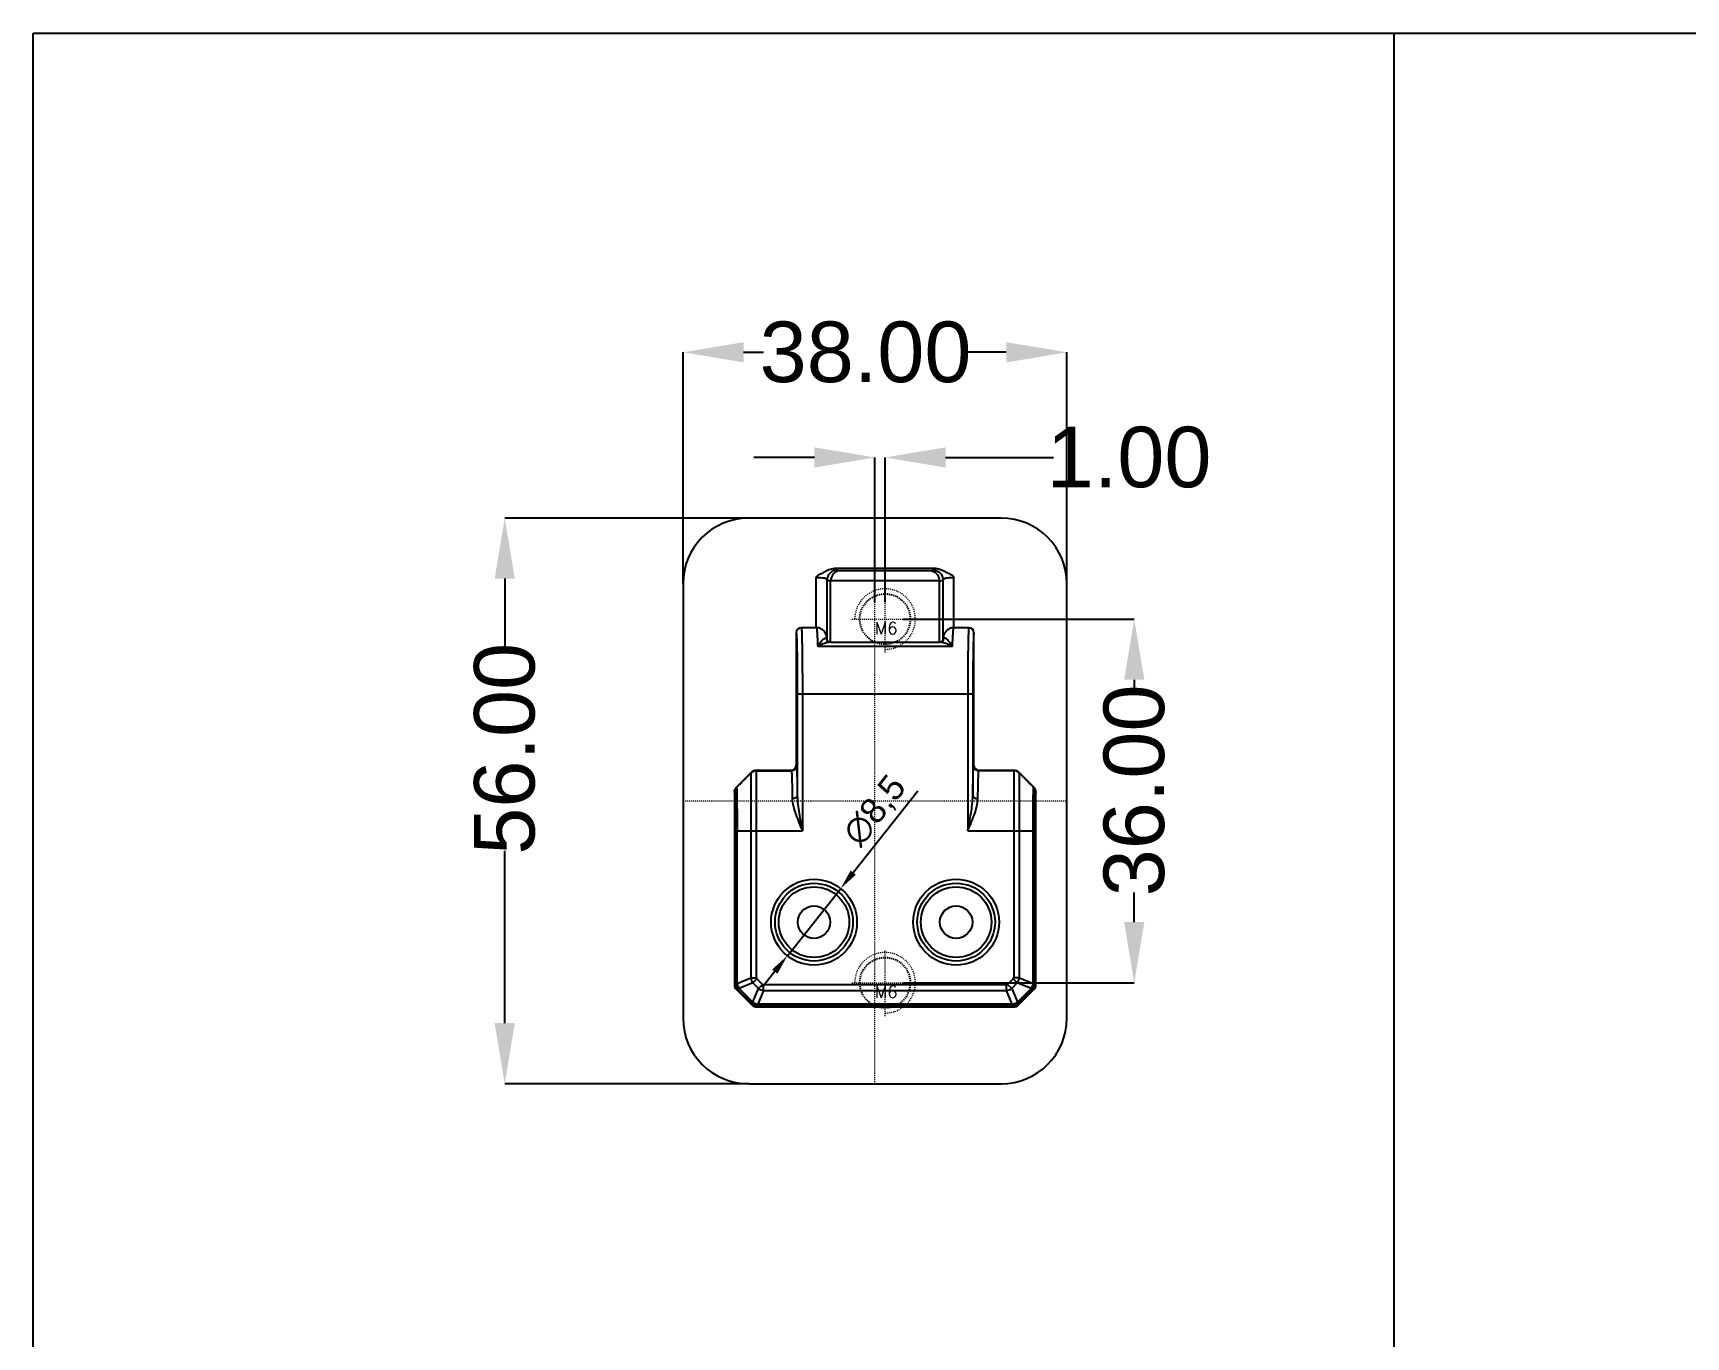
# Model space of a CAD drawing. Header units: millimetres. Extents: x 2490 to 2760, y 1629 to 1887.
# Drawn here: x 2490.3 to 2653.9, y 1757.9 to 1887 of the extents above; entities that cross this region are included whole.
import ezdxf

# ---------------------------------------------------------------- set-up
doc = ezdxf.new("R2010")
doc.units = ezdxf.units.MM
doc.linetypes.add('CENTER', pattern=[0.6, 0.375, -0.075, 0.075, -0.075])
doc.linetypes.add('HIDDEN', pattern=[0.2, 0.1, -0.1])
for name, color, linetype, lineweight in [('center', 1, 'CENTER', 9), ('dim', 82, 'Continuous', 9), ('screw', 33, 'Continuous', 13)]:
    doc.layers.add(name, color=color, linetype=linetype, lineweight=lineweight)
doc.layers.add('DEFAULT_2', color=8, linetype='HIDDEN')
doc.styles.get("Standard").update_dxf_attribs({"font": 'arial.ttf'})
doc.styles.add('TXT', font='txt.shx', dxfattribs={"bigfont": 'gbcbig.shx'})
doc.dimstyles.new('ISO-25', dxfattribs={"dimtxt": 2.5, "dimasz": 2.5, "dimexe": 1.25, "dimexo": 0.625, "dimtad": 1, "dimtxsty": 'Standard', "dimcen": 2.5, "dimadec": 0, "dimazin": 0, "dimtfac": 1, "dimtmove": 0, "dimatfit": 3, "dimfxl": 0, "dimarcsym": 0})
doc.dimstyles.get("Standard").update_dxf_attribs({"dimtxt": 0.18, "dimasz": 0.18, "dimexe": 0.18, "dimexo": 0.0625, "dimgap": 0.09, "dimtad": 0, "dimtih": 1, "dimtoh": 1, "dimzin": 0, "dimdsep": 46, "dimtxsty": 'Standard', "dimcen": 0.09, "dimadec": 0, "dimazin": 0, "dimtfac": 1, "dimtofl": 0, "dimtmove": 0, "dimatfit": 3, "dimfxl": 0, "dimtolj": 1, "dimtzin": 0, "dimarcsym": 0})

# ---------------------------------------------------------------- blocks, each defined once
blk = doc.blocks.new('screw_m6_g')
at = {"layer": 'screw', "color": 1, "linetype": 'CENTER', "ltscale": 0.186593}
for p, q in [((0, -3.3), (0, 3.3)), ((-3.3, 0), (3.3, 0))]:
    blk.add_line(p, q, dxfattribs=at)
at = {"layer": 'screw', "linetype": 'HIDDEN', "ltscale": 0.186593}
blk.add_circle((0, 0), 2.5, dxfattribs=at)
at = {"layer": 'screw', "color": 92, "linetype": 'HIDDEN', "ltscale": 0.186593}
blk.add_arc((0, 0), 3, 270, 180, dxfattribs=at)
at = {"layer": 'screw', "color": 6, "style": 'TXT'}
blk.add_text('M6', height=1.2, dxfattribs=at).set_placement((-1.02, -1.5))
blk = doc.blocks.new('*D24')
at = {"color": 6, "lineweight": -2, "transparency": 16777216}
for p, q in [((2554.61, 1832.44), (2554.61, 1855.35)), ((2560.61, 1855.35), (2562.57, 1855.35)), ((2586.61, 1855.35), (2582.8, 1855.35)), ((2592.61, 1832.44), (2592.61, 1855.35))]:
    blk.add_line(p, q, dxfattribs=at)
at = {"color": 6, "transparency": 16777216}
for points in [[(2560.61, 1856.35), (2560.61, 1854.35), (2554.61, 1855.35)], [(2586.61, 1856.35), (2586.61, 1854.35), (2592.61, 1855.35)]]:
    blk.add_solid(points, dxfattribs=at)
at = {"layer": 'Defpoints', "color": 0, "transparency": 16777216}
for p in [(2554.61, 1855.35), (2554.61, 1832.44), (2592.61, 1832.44)]:
    blk.add_point(p, dxfattribs=at)
at = {"color": 4, "transparency": 16777216, "insert": (2572.68, 1855.35), "char_height": 6, "attachment_point": 5}
blk.add_mtext('\\A1;38.00', dxfattribs=at)
blk = doc.blocks.new('*D25')
at = {"color": 6, "lineweight": -2, "transparency": 16777216}
for p, q in [((2561.11, 1838.94), (2536.96, 1838.94)), ((2536.96, 1832.94), (2536.96, 1826.22)), ((2536.96, 1788.94), (2536.96, 1805.99)), ((2561.11, 1782.94), (2536.96, 1782.94))]:
    blk.add_line(p, q, dxfattribs=at)
at = {"color": 6, "transparency": 16777216}
for points in [[(2535.96, 1832.94), (2537.96, 1832.94), (2536.96, 1838.94)], [(2535.96, 1788.94), (2537.96, 1788.94), (2536.96, 1782.94)]]:
    blk.add_solid(points, dxfattribs=at)
at = {"layer": 'Defpoints', "color": 0, "transparency": 16777216}
for p in [(2561.11, 1838.94), (2536.96, 1782.94), (2561.11, 1782.94)]:
    blk.add_point(p, dxfattribs=at)
at = {"color": 4, "transparency": 16777216, "insert": (2536.96, 1816.1), "char_height": 6, "attachment_point": 5, "rotation": 90}
blk.add_mtext('\\A1;56.00', dxfattribs=at)
blk = doc.blocks.new('*D26')
at = {"color": 6, "lineweight": -2, "transparency": 16777216}
for p, q in [((2576.42, 1828.94), (2599.28, 1828.94)), ((2599.28, 1822.94), (2599.28, 1822.09)), ((2599.28, 1798.94), (2599.28, 1801.87)), ((2576.42, 1792.94), (2599.28, 1792.94))]:
    blk.add_line(p, q, dxfattribs=at)
at = {"color": 6, "transparency": 16777216}
for points in [[(2598.28, 1822.94), (2600.28, 1822.94), (2599.28, 1828.94)], [(2598.28, 1798.94), (2600.28, 1798.94), (2599.28, 1792.94)]]:
    blk.add_solid(points, dxfattribs=at)
at = {"layer": 'Defpoints', "color": 0, "transparency": 16777216}
for p in [(2576.42, 1828.94), (2576.42, 1792.94), (2599.28, 1792.94)]:
    blk.add_point(p, dxfattribs=at)
at = {"color": 4, "transparency": 16777216, "insert": (2599.28, 1811.98), "char_height": 6, "attachment_point": 5, "rotation": 90}
blk.add_mtext('\\A1;36.00', dxfattribs=at)
blk = doc.blocks.new('*D27')
at = {"color": 6, "lineweight": -2, "transparency": 16777216}
for p, q in [((2567.61, 1844.94), (2561.61, 1844.94)), ((2573.61, 1830.62), (2573.61, 1844.94)), ((2574.61, 1830.62), (2574.61, 1844.94)), ((2580.61, 1844.94), (2591.27, 1844.94))]:
    blk.add_line(p, q, dxfattribs=at)
at = {"color": 6, "transparency": 16777216}
for points in [[(2567.61, 1845.94), (2567.61, 1843.94), (2573.61, 1844.94)], [(2580.61, 1845.94), (2580.61, 1843.94), (2574.61, 1844.94)]]:
    blk.add_solid(points, dxfattribs=at)
at = {"layer": 'Defpoints', "color": 0, "transparency": 16777216}
for p in [(2574.61, 1844.94), (2573.61, 1830.62), (2574.61, 1830.62)]:
    blk.add_point(p, dxfattribs=at)
at = {"color": 4, "transparency": 16777216, "insert": (2598.77, 1844.94), "char_height": 6, "attachment_point": 5}
blk.add_mtext('\\A1;1.00', dxfattribs=at)
blk = doc.blocks.new('*D33')
at = {"layer": 'Defpoints', "color": 0, "transparency": 16777216}
for p in [(2570.22, 1802.27), (2564.94, 1795.61)]:
    blk.add_point(p, dxfattribs=at)
at = {"layer": 'dim', "color": 0, "lineweight": -2, "transparency": 16777216}
for p, q in [((2577.85, 1811.9), (2571.46, 1803.83)), ((2564.94, 1795.61), (2570.22, 1802.27)), ((2563.69, 1794.04), (2562.45, 1792.47))]:
    blk.add_line(p, q, dxfattribs=at)
at = {"layer": 'dim', "color": 0, "transparency": 16777216}
for points in [[(2571.2, 1804.04), (2571.72, 1803.63), (2570.22, 1802.27)], [(2563.43, 1794.25), (2563.96, 1793.83), (2564.94, 1795.61)]]:
    blk.add_solid(points, dxfattribs=at)
at = {"layer": 'dim', "color": 0, "transparency": 16777216, "insert": (2573.68, 1809.92), "char_height": 2.5, "attachment_point": 5, "rotation": 51.5939}
blk.add_mtext('∅8,5', dxfattribs=at)

msp = doc.modelspace()

# ---------------------------------------------------------------- linework, layer by layer
msp.add_line((2624.975, 1886.951), (2624.975, 1674.087))
at = {"color": 7, "linetype": 'Continuous'}
for p, q in [((2586.112, 1838.936), (2561.112, 1838.936)), ((2567.804, 1828.081), (2567.804, 1833.018)), ((2568.867, 1826.875), (2568.867, 1832.792)), ((2569.222, 1832.642), (2568.867, 1832.792)), ((2580, 1832.712), (2569.225, 1832.712)), ((2579.627, 1833.936), (2569.596, 1833.936)), ((2570.036, 1833.708), (2569.863, 1833.782)), ((2579.188, 1833.708), (2570.036, 1833.708)), ((2579.361, 1833.782), (2579.188, 1833.708)), ((2580.356, 1832.792), (2580.003, 1832.642)), ((2580.356, 1826.875), (2580.356, 1832.792)), ((2581.42, 1828.081), (2581.42, 1833.019)), ((2554.612, 1832.436), (2554.612, 1789.436)), ((2569.222, 1826.645), (2569.222, 1832.642)), ((2580.003, 1826.645), (2580.003, 1832.642)), ((2592.612, 1789.436), (2592.612, 1832.436)), ((2567.804, 1828.081), (2566.321, 1828.081)), ((2582.903, 1828.081), (2581.42, 1828.081)), ((2565.818, 1827.579), (2565.818, 1814.463)), ((2581.284, 1826.214), (2567.939, 1826.214)), ((2568.867, 1826.874), (2568.867, 1826.875)), ((2569.222, 1826.645), (2580.003, 1826.645)), ((2580.02, 1826.646), (2580.003, 1826.645)), ((2580.356, 1826.875), (2580.356, 1826.874)), ((2583.406, 1814.463), (2583.406, 1827.579)), ((2565.924, 1821.549), (2565.924, 1811.435)), ((2565.924, 1821.549), (2583.3, 1821.549)), ((2566.426, 1821.549), (2566.426, 1807.981)), ((2582.798, 1821.549), (2582.798, 1807.981)), ((2583.3, 1821.549), (2583.3, 1811.435)), ((2561.347, 1813.74), (2559.922, 1812.315)), ((2561.311, 1813.657), (2561.311, 1793.433)), ((2561.347, 1813.74), (2561.366, 1813.721)), ((2561.88, 1793.433), (2561.88, 1813.961)), ((2565.316, 1813.961), (2561.88, 1813.961)), ((2561.88, 1813.928), (2565.343, 1813.928)), ((2565.316, 1813.961), (2565.34, 1813.936)), ((2565.818, 1814.463), (2565.843, 1814.439)), ((2583.381, 1814.439), (2583.406, 1814.463)), ((2587.344, 1813.928), (2583.881, 1813.928)), ((2583.883, 1813.936), (2583.908, 1813.961)), ((2587.344, 1813.961), (2583.908, 1813.961)), ((2587.344, 1813.961), (2587.344, 1793.433)), ((2587.877, 1813.74), (2587.858, 1813.721)), ((2589.302, 1812.315), (2587.877, 1813.74)), ((2587.912, 1793.433), (2587.912, 1813.657)), ((2559.701, 1811.782), (2559.701, 1792.612)), ((2589.523, 1792.612), (2589.523, 1811.782)), ((2559.78, 1792.875), (2559.78, 1807.981)), ((2559.957, 1792.872), (2559.957, 1807.981)), ((2559.957, 1807.981), (2566.426, 1807.981)), ((2582.798, 1807.981), (2589.267, 1807.981)), ((2589.267, 1792.872), (2589.267, 1807.981)), ((2589.444, 1792.875), (2589.444, 1807.981)), ((2559.957, 1792.872), (2561.311, 1793.433)), ((2561.311, 1793.433), (2561.88, 1793.433)), ((2587.912, 1793.433), (2587.344, 1793.433)), ((2587.912, 1793.433), (2589.267, 1792.872)), ((2559.701, 1792.612), (2559.778, 1792.612)), ((2559.957, 1792.875), (2559.78, 1792.875)), ((2559.8, 1792.513), (2559.937, 1792.569)), ((2559.8, 1792.373), (2559.855, 1792.427)), ((2559.8, 1792.373), (2561.516, 1790.657)), ((2560.167, 1792.367), (2560.042, 1792.243)), ((2561.386, 1790.899), (2560.042, 1792.243)), ((2561.52, 1792.931), (2560.165, 1792.369)), ((2561.513, 1791.021), (2560.165, 1792.369)), ((2561.513, 1791.021), (2562.074, 1792.376)), ((2561.519, 1792.931), (2561.922, 1793.332)), ((2561.52, 1792.931), (2562.074, 1792.376)), ((2561.922, 1793.333), (2562.476, 1792.778)), ((2562.576, 1792.168), (2562.015, 1790.813)), ((2562.074, 1792.376), (2562.476, 1792.778)), ((2562.576, 1792.168), (2562.576, 1792.737)), ((2586.647, 1792.737), (2562.576, 1792.737)), ((2562.576, 1792.168), (2586.647, 1792.168)), ((2586.647, 1792.168), (2586.647, 1792.737)), ((2587.209, 1790.813), (2586.647, 1792.168)), ((2586.748, 1792.778), (2587.302, 1793.333)), ((2587.15, 1792.376), (2586.748, 1792.778)), ((2587.15, 1792.376), (2587.704, 1792.931)), ((2587.15, 1792.376), (2587.711, 1791.021)), ((2587.704, 1792.931), (2587.302, 1793.333)), ((2589.059, 1792.369), (2587.704, 1792.931)), ((2587.708, 1790.657), (2589.424, 1792.373)), ((2589.059, 1792.369), (2587.711, 1791.021)), ((2589.182, 1792.243), (2587.838, 1790.899)), ((2589.057, 1792.367), (2589.182, 1792.243)), ((2589.444, 1792.875), (2589.267, 1792.875)), ((2589.424, 1792.373), (2589.369, 1792.427)), ((2589.523, 1792.612), (2589.446, 1792.612)), ((2561.511, 1791.023), (2561.386, 1790.899)), ((2561.516, 1790.657), (2561.57, 1790.711)), ((2561.656, 1790.656), (2561.712, 1790.793)), ((2561.755, 1790.558), (2561.755, 1790.635)), ((2561.755, 1790.558), (2587.469, 1790.558)), ((2587.209, 1790.813), (2562.015, 1790.813)), ((2562.018, 1790.813), (2562.018, 1790.637)), ((2587.206, 1790.637), (2562.018, 1790.637)), ((2587.206, 1790.813), (2587.206, 1790.637)), ((2587.469, 1790.558), (2587.469, 1790.635)), ((2587.568, 1790.656), (2587.511, 1790.793)), ((2587.708, 1790.657), (2587.654, 1790.711)), ((2587.713, 1791.024), (2587.838, 1790.899)), ((2561.112, 1782.936), (2586.112, 1782.936))]:
    msp.add_line(p, q, dxfattribs=at)
msp.add_lwpolyline([(2490.265, 1886.951), (2759.686, 1886.951), (2759.686, 1628.796), (2490.265, 1628.796)], close=True)
at = {"color": 2}
for centre in [(2567.577, 1798.936), (2581.647, 1798.936)]:
    msp.add_circle(centre, 4.25, dxfattribs=at)
at = {"color": 7, "linetype": 'Continuous'}
for centre, radius in [((2567.577, 1798.936), 3.851), ((2567.577, 1798.936), 3.495), ((2581.647, 1798.936), 3.851), ((2581.647, 1798.936), 3.495), ((2567.577, 1798.936), 1.608), ((2581.647, 1798.936), 1.608)]:
    msp.add_circle(centre, radius, dxfattribs=at)
for centre, radius, start, end in [((2561.112, 1832.436), 6.5, 90, 180), ((2586.112, 1832.436), 6.5, 0, 90), ((2566.321, 1827.579), 0.503, 89.99564, 179.99541), ((2582.903, 1827.579), 0.503, 0.00458, 90.00431), ((2561.88, 1813.207), 0.754, 90, 135), ((2565.34, 1814.439), 0.503, 270.02748, 359.97252), ((2583.884, 1814.439), 0.503, 180.02748, 269.97252), ((2587.344, 1813.207), 0.754, 45, 90), ((2543.675, 1811.307), 16.23, 2.02456, 2.63906), ((2605.289, 1811.317), 15.97, 177.35184, 177.97764), ((2588.909, 1811.769), 0.588, 28.7527, 42.60132), ((2560.039, 1792.612), 0.338, 180, 225), ((2545.761, 1792.861), 14.02, 358.98328, 0.05787), ((2549.209, 1781.414), 15.317, 44.98776, 45.97144), ((2561.748, 1793.161), 1.808, 189.12951, 197.86431), ((2561.637, 1793.432), 1.809, 207.13772, 215.86846), ((2587.588, 1793.431), 1.808, 324.12951, 332.86431), ((2599.106, 1782.339), 14.02, 133.98331, 135.05784), ((2587.475, 1793.162), 1.809, 342.13772, 350.86846), ((2589.184, 1792.612), 0.338, 315, 0), ((2603.44, 1792.86), 13.996, 179.94139, 181.01785), ((2551.482, 1780.975), 14.02, 43.98328, 45.05787), ((2562.575, 1792.493), 1.808, 234.12951, 242.86431), ((2561.755, 1790.896), 0.338, 225, 270), ((2562.305, 1792.605), 1.809, 252.13772, 260.86846), ((2562.015, 1775.32), 15.317, 89.9878, 90.97144), ((2586.919, 1792.605), 1.808, 279.12951, 287.86431), ((2587.22, 1776.621), 14.016, 88.98312, 90.05802), ((2587.469, 1790.896), 0.338, 270, 315), ((2586.649, 1792.494), 1.809, 297.13772, 305.86846), ((2598.666, 1780.066), 15.317, 134.98777, 135.97142), ((2561.112, 1789.436), 6.5, 180, 270), ((2586.112, 1789.436), 6.5, 270, 0)]:
    msp.add_arc(centre, radius, start, end, dxfattribs=at)
for centre, major_axis, ratio, start_param, end_param in [((2570.243, 1832.625), (0.944, -0.399), 0.9756726, -2.8200148, -2.7504133), ((2578.982, 1832.625), (0.943, 0.4), 0.9757976, -0.3923363, -0.3226815), ((2565.316, 1814.463), (0.355, -0.355), 0.9996955, -0.7852459, 0.7852459), ((2583.908, 1814.463), (0.355, 0.355), 0.9996955, -3.9268385, -2.3563468)]:
    msp.add_ellipse(centre, major_axis=major_axis, ratio=ratio, start_param=start_param, end_param=end_param, dxfattribs=at)
for points, knots in [([(2567.804, 1833.018), (2567.804, 1833.103), (2567.935, 1833.253), (2568.152, 1833.38), (2568.387, 1833.496), (2568.695, 1833.653), (2569.075, 1833.863), (2569.423, 1833.936), (2569.596, 1833.936)], [0, 0, 0, 0, 0.1228234, 0.2481772, 0.3736516, 0.4991222, 0.7499465, 1, 1, 1, 1]), ([(2568.867, 1832.778), (2568.859, 1832.797), (2568.837, 1832.843), (2568.712, 1832.978), (2568.322, 1833.015), (2568.004, 1833.015), (2567.804, 1833.019)], [0, 0, 0, 0, 0.054438, 0.1317844, 0.4732204, 1, 1, 1, 1]), ([(2569.863, 1833.782), (2569.735, 1833.78), (2569.476, 1833.726), (2569.148, 1833.507), (2568.925, 1833.18), (2568.867, 1832.921), (2568.867, 1832.792)], [0, 0, 0, 0, 0.2490112, 0.4992138, 0.7502253, 1, 1, 1, 1]), ([(2570.036, 1833.708), (2569.943, 1833.698), (2569.749, 1833.635), (2569.388, 1833.342), (2569.243, 1832.97), (2569.225, 1832.712)], [0, 0, 0, 0, 0.2046387, 0.4350208, 1, 1, 1, 1]), ([(2569.863, 1833.782), (2569.85, 1833.81), (2569.796, 1833.909), (2569.672, 1833.924), (2569.596, 1833.936)], [0, 0, 0, 0, 0.2901336, 1, 1, 1, 1]), ([(2579.188, 1833.708), (2579.281, 1833.698), (2579.476, 1833.635), (2579.837, 1833.342), (2579.982, 1832.97), (2580, 1832.712)], [0, 0, 0, 0, 0.2046845, 0.4350803, 1, 1, 1, 1]), ([(2579.627, 1833.936), (2579.551, 1833.924), (2579.428, 1833.909), (2579.374, 1833.81), (2579.361, 1833.782)], [0, 0, 0, 0, 0.709241, 1, 1, 1, 1]), ([(2579.361, 1833.782), (2579.489, 1833.78), (2579.747, 1833.726), (2580.076, 1833.506), (2580.298, 1833.18), (2580.356, 1832.921), (2580.356, 1832.792)], [0, 0, 0, 0, 0.2489912, 0.4992179, 0.7502494, 1, 1, 1, 1]), ([(2579.627, 1833.936), (2579.799, 1833.936), (2580.148, 1833.862), (2580.528, 1833.653), (2580.836, 1833.495), (2581.072, 1833.379), (2581.29, 1833.255), (2581.42, 1833.104), (2581.42, 1833.019)], [0, 0, 0, 0, 0.2500571, 0.5008795, 0.6263493, 0.7518245, 0.8771841, 1, 1, 1, 1]), ([(2581.42, 1833.019), (2581.22, 1833.015), (2580.902, 1833.015), (2580.513, 1832.977), (2580.386, 1832.843), (2580.365, 1832.797), (2580.356, 1832.778)], [0, 0, 0, 0, 0.5271865, 0.8681107, 0.9454869, 1, 1, 1, 1]), ([(2566.321, 1828.081), (2566.324, 1828.081), (2566.328, 1828.066), (2566.332, 1828.046), (2566.337, 1828.005), (2566.342, 1827.951), (2566.347, 1827.88), (2566.354, 1827.757), (2566.362, 1827.565), (2566.371, 1827.291), (2566.38, 1826.963), (2566.388, 1826.582), (2566.399, 1825.982), (2566.409, 1825.132), (2566.419, 1824.017), (2566.425, 1822.807), (2566.426, 1821.974), (2566.426, 1821.549)], [0, 0, 0, 0, 0.0014399, 0.0051329, 0.0111879, 0.019609, 0.0303829, 0.0434865, 0.0765571, 0.1185103, 0.1689456, 0.2273795, 0.2932508, 0.4447069, 0.6174992, 0.804989, 1, 1, 1, 1]), ([(2568.81, 1827.25), (2568.767, 1827.436), (2568.613, 1827.746), (2568.223, 1828.022), (2567.944, 1828.081), (2567.804, 1828.081)], [0, 0, 0, 0, 0.4089418, 0.7011813, 1, 1, 1, 1]), ([(2567.804, 1828.081), (2567.808, 1828.081), (2567.817, 1828.069), (2567.83, 1828.03), (2567.846, 1827.938), (2567.862, 1827.788), (2567.88, 1827.577), (2567.896, 1827.311), (2567.912, 1826.99), (2567.927, 1826.619), (2567.935, 1826.354), (2567.939, 1826.214)], [0, 0, 0, 0, 0.0064374, 0.0196428, 0.0694227, 0.15082, 0.2633135, 0.4059001, 0.5773065, 0.7760145, 1, 1, 1, 1]), ([(2581.419, 1828.081), (2581.289, 1828.081), (2581.029, 1828.03), (2580.643, 1827.78), (2580.476, 1827.484), (2580.426, 1827.298)], [0, 0, 0, 0, 0.2887954, 0.5726358, 1, 1, 1, 1]), ([(2581.284, 1826.214), (2581.288, 1826.354), (2581.297, 1826.619), (2581.312, 1826.99), (2581.328, 1827.311), (2581.344, 1827.577), (2581.361, 1827.788), (2581.378, 1827.938), (2581.394, 1828.03), (2581.406, 1828.069), (2581.415, 1828.081), (2581.419, 1828.081)], [0, 0, 0, 0, 0.2239847, 0.4226917, 0.594098, 0.7366852, 0.8491794, 0.9305776, 0.9803573, 0.9935624, 1, 1, 1, 1]), ([(2582.903, 1828.081), (2582.9, 1828.081), (2582.896, 1828.066), (2582.892, 1828.046), (2582.887, 1828.005), (2582.882, 1827.951), (2582.877, 1827.88), (2582.87, 1827.757), (2582.862, 1827.565), (2582.853, 1827.291), (2582.844, 1826.963), (2582.836, 1826.582), (2582.825, 1825.982), (2582.814, 1825.132), (2582.805, 1824.017), (2582.799, 1822.807), (2582.798, 1821.974), (2582.798, 1821.549)], [0, 0, 0, 0, 0.0014399, 0.0051329, 0.0111879, 0.0196089, 0.0303827, 0.0434862, 0.0765568, 0.1185097, 0.1689448, 0.2273785, 0.2932495, 0.444705, 0.6174968, 0.8049868, 1, 1, 1, 1]), ([(2565.818, 1827.579), (2565.821, 1827.579), (2565.826, 1827.566), (2565.829, 1827.547), (2565.835, 1827.509), (2565.842, 1827.434), (2565.85, 1827.302), (2565.86, 1827.104), (2565.869, 1826.852), (2565.877, 1826.549), (2565.886, 1826.198), (2565.896, 1825.644), (2565.907, 1824.859), (2565.916, 1823.829), (2565.922, 1822.711), (2565.924, 1821.941), (2565.924, 1821.549)], [0, 0, 0, 0, 0.0014214, 0.0050655, 0.0110694, 0.0194411, 0.043229, 0.0762269, 0.118125, 0.1685234, 0.2269385, 0.2928085, 0.4443101, 0.6172023, 0.8048305, 1, 1, 1, 1]), ([(2567.939, 1826.213), (2568.026, 1826.365), (2568.191, 1826.622), (2568.393, 1826.857), (2568.496, 1826.939)], [0, 0, 0, 0, 0.5699723, 1, 1, 1, 1]), ([(2568.364, 1826.433), (2568.329, 1826.418), (2568.184, 1826.351), (2568.044, 1826.275), (2567.94, 1826.214)], [0, 0, 0, 0, 0.2428619, 1, 1, 1, 1]), ([(2568.699, 1826.558), (2568.671, 1826.55), (2568.558, 1826.513), (2568.447, 1826.47), (2568.364, 1826.433)], [0, 0, 0, 0, 0.2424249, 1, 1, 1, 1]), ([(2568.496, 1826.939), (2568.535, 1826.97), (2568.608, 1827.018), (2568.713, 1827.051), (2568.784, 1827.032), (2568.845, 1826.981), (2568.863, 1826.918), (2568.867, 1826.875)], [0, 0, 0, 0, 0.3036164, 0.5324474, 0.6319639, 0.7356152, 1, 1, 1, 1]), ([(2569.222, 1826.645), (2569.181, 1826.645), (2569.003, 1826.636), (2568.828, 1826.598), (2568.699, 1826.558)], [0, 0, 0, 0, 0.2353339, 1, 1, 1, 1]), ([(2568.867, 1826.875), (2568.864, 1826.907), (2568.85, 1827.033), (2568.831, 1827.158), (2568.81, 1827.25)], [0, 0, 0, 0, 0.2569391, 1, 1, 1, 1]), ([(2569.222, 1826.645), (2569.191, 1826.645), (2569.129, 1826.656), (2569.055, 1826.678), (2568.994, 1826.696), (2568.946, 1826.711), (2568.9, 1826.738), (2568.877, 1826.801), (2568.87, 1826.845), (2568.867, 1826.874)], [0, 0, 0, 0, 0.1943777, 0.3937728, 0.4939987, 0.5956727, 0.7120686, 0.8177266, 1, 1, 1, 1]), ([(2580.356, 1826.874), (2580.354, 1826.846), (2580.347, 1826.803), (2580.327, 1826.742), (2580.282, 1826.713), (2580.237, 1826.698), (2580.179, 1826.681), (2580.108, 1826.66), (2580.049, 1826.647), (2580.02, 1826.645)], [0, 0, 0, 0, 0.1818149, 0.2915663, 0.4091775, 0.510159, 0.609304, 0.8067526, 1, 1, 1, 1]), ([(2580.869, 1826.429), (2580.818, 1826.452), (2580.622, 1826.533), (2580.417, 1826.594), (2580.263, 1826.621)], [0, 0, 0, 0, 0.2620966, 1, 1, 1, 1]), ([(2580.426, 1827.298), (2580.416, 1827.26), (2580.383, 1827.121), (2580.367, 1826.978), (2580.356, 1826.875)], [0, 0, 0, 0, 0.2750632, 1, 1, 1, 1]), ([(2580.731, 1826.936), (2580.692, 1826.967), (2580.618, 1827.017), (2580.513, 1827.051), (2580.441, 1827.032), (2580.379, 1826.982), (2580.361, 1826.918), (2580.356, 1826.875)], [0, 0, 0, 0, 0.3047571, 0.5341132, 0.6334844, 0.7367164, 1, 1, 1, 1]), ([(2581.284, 1826.213), (2581.198, 1826.364), (2581.034, 1826.62), (2580.834, 1826.854), (2580.731, 1826.936)], [0, 0, 0, 0, 0.5692279, 1, 1, 1, 1]), ([(2581.284, 1826.214), (2581.25, 1826.234), (2581.114, 1826.311), (2580.975, 1826.382), (2580.869, 1826.429)], [0, 0, 0, 0, 0.2564581, 1, 1, 1, 1]), ([(2583.406, 1827.579), (2583.403, 1827.579), (2583.398, 1827.566), (2583.394, 1827.547), (2583.389, 1827.509), (2583.382, 1827.434), (2583.373, 1827.302), (2583.364, 1827.104), (2583.355, 1826.852), (2583.346, 1826.549), (2583.338, 1826.198), (2583.328, 1825.644), (2583.317, 1824.859), (2583.307, 1823.829), (2583.302, 1822.711), (2583.3, 1821.941), (2583.3, 1821.549)], [0, 0, 0, 0, 0.0014229, 0.0050693, 0.0110734, 0.0194445, 0.0432323, 0.0762299, 0.1181276, 0.1685256, 0.2269403, 0.2928098, 0.4443102, 0.6172012, 0.8048289, 1, 1, 1, 1]), ([(2565.846, 1814.424), (2565.845, 1814.297), (2565.736, 1814.033), (2565.471, 1813.928), (2565.343, 1813.928)], [0, 0, 0, 0, 0.4975825, 1, 1, 1, 1]), ([(2565.343, 1813.928), (2565.356, 1813.814), (2565.371, 1813.502), (2565.392, 1812.917), (2565.408, 1812.112), (2565.417, 1811.504), (2565.421, 1811.169)], [0, 0, 0, 0, 0.1244543, 0.339538, 0.6357709, 1, 1, 1, 1]), ([(2565.846, 1814.424), (2565.858, 1814.3), (2565.873, 1813.962), (2565.894, 1813.329), (2565.911, 1812.456), (2565.92, 1811.798), (2565.924, 1811.435)], [0, 0, 0, 0, 0.1244232, 0.339505, 0.6357502, 1, 1, 1, 1]), ([(2583.3, 1811.435), (2583.304, 1811.798), (2583.313, 1812.456), (2583.33, 1813.328), (2583.35, 1813.962), (2583.365, 1814.3), (2583.378, 1814.424)], [0, 0, 0, 0, 0.36418, 0.6604135, 0.8755418, 1, 1, 1, 1]), ([(2583.378, 1814.424), (2583.379, 1814.297), (2583.488, 1814.033), (2583.753, 1813.928), (2583.881, 1813.928)], [0, 0, 0, 0, 0.4975825, 1, 1, 1, 1]), ([(2583.803, 1811.169), (2583.807, 1811.504), (2583.815, 1812.112), (2583.832, 1812.917), (2583.853, 1813.502), (2583.868, 1813.814), (2583.881, 1813.928)], [0, 0, 0, 0, 0.3641593, 0.6603805, 0.8755107, 1, 1, 1, 1]), ([(2559.701, 1811.782), (2559.701, 1811.88), (2559.742, 1812.078), (2559.853, 1812.246), (2559.922, 1812.315)], [0, 0, 0, 0, 0.499976, 1, 1, 1, 1]), ([(2559.78, 1807.981), (2559.78, 1808.677), (2559.774, 1809.857), (2559.759, 1811.038), (2559.742, 1811.522)], [0, 0, 0, 0, 0.5892408, 1, 1, 1, 1]), ([(2559.882, 1812.166), (2559.882, 1812.169), (2559.883, 1812.184), (2559.89, 1812.198), (2559.896, 1812.209)], [0, 0, 0, 0, 0.1808811, 1, 1, 1, 1]), ([(2559.888, 1812.054), (2559.888, 1812.065), (2559.886, 1812.102), (2559.884, 1812.139), (2559.882, 1812.166)], [0, 0, 0, 0, 0.2744944, 1, 1, 1, 1]), ([(2559.908, 1811.46), (2559.907, 1811.499), (2559.903, 1811.639), (2559.899, 1811.78), (2559.895, 1811.881)], [0, 0, 0, 0, 0.2781809, 1, 1, 1, 1]), ([(2559.95, 1807.981), (2559.95, 1808.314), (2559.932, 1808.808), (2559.934, 1809.457), (2559.928, 1810.284), (2559.92, 1810.949), (2559.908, 1811.46)], [0, 0, 0, 0, 0.2870594, 0.4259791, 0.559142, 1, 1, 1, 1]), ([(2559.912, 1812.237), (2559.914, 1812.203), (2559.924, 1812.013), (2559.929, 1811.823), (2559.932, 1811.666)], [0, 0, 0, 0, 0.1760623, 1, 1, 1, 1]), ([(2559.932, 1811.666), (2559.945, 1811.137), (2559.958, 1809.909), (2559.963, 1808.681), (2559.963, 1807.981)], [0, 0, 0, 0, 0.4302713, 1, 1, 1, 1]), ([(2565.924, 1811.435), (2565.921, 1811.355), (2565.795, 1811.242), (2565.608, 1811.184), (2565.485, 1811.169), (2565.421, 1811.169)], [0, 0, 0, 0, 0.3966142, 0.681965, 1, 1, 1, 1]), ([(2565.924, 1811.435), (2565.925, 1811.149), (2565.972, 1810.574), (2566.142, 1809.422), (2566.313, 1808.559), (2566.426, 1807.981)], [0, 0, 0, 0, 0.2450519, 0.4946406, 1, 1, 1, 1]), ([(2582.798, 1807.981), (2582.911, 1808.559), (2583.082, 1809.422), (2583.252, 1810.574), (2583.299, 1811.149), (2583.3, 1811.435)], [0, 0, 0, 0, 0.5053981, 0.7549899, 1, 1, 1, 1]), ([(2583.3, 1811.435), (2583.302, 1811.355), (2583.429, 1811.242), (2583.616, 1811.184), (2583.739, 1811.169), (2583.803, 1811.169)], [0, 0, 0, 0, 0.3966092, 0.6819621, 1, 1, 1, 1]), ([(2589.261, 1807.981), (2589.261, 1808.681), (2589.266, 1809.909), (2589.279, 1811.137), (2589.291, 1811.666)], [0, 0, 0, 0, 0.5697316, 1, 1, 1, 1]), ([(2589.274, 1807.981), (2589.274, 1808.314), (2589.292, 1808.808), (2589.29, 1809.456), (2589.296, 1810.283), (2589.304, 1810.949), (2589.316, 1811.46)], [0, 0, 0, 0, 0.2870491, 0.4259653, 0.5591259, 1, 1, 1, 1]), ([(2589.291, 1811.666), (2589.292, 1811.697), (2589.295, 1811.811), (2589.298, 1811.925), (2589.301, 1812.007)], [0, 0, 0, 0, 0.2792051, 1, 1, 1, 1]), ([(2589.301, 1812.007), (2589.302, 1812.03), (2589.305, 1812.107), (2589.308, 1812.183), (2589.312, 1812.237)], [0, 0, 0, 0, 0.2967517, 1, 1, 1, 1]), ([(2589.302, 1812.315), (2589.371, 1812.246), (2589.482, 1812.078), (2589.523, 1811.88), (2589.523, 1811.782)], [0, 0, 0, 0, 0.500024, 1, 1, 1, 1]), ([(2589.316, 1811.46), (2589.317, 1811.499), (2589.321, 1811.639), (2589.325, 1811.779), (2589.328, 1811.881)], [0, 0, 0, 0, 0.278203, 1, 1, 1, 1]), ([(2589.342, 1812.166), (2589.342, 1812.169), (2589.34, 1812.184), (2589.334, 1812.198), (2589.328, 1812.209)], [0, 0, 0, 0, 0.1806768, 1, 1, 1, 1]), ([(2589.335, 1812.055), (2589.336, 1812.065), (2589.338, 1812.102), (2589.34, 1812.139), (2589.342, 1812.166)], [0, 0, 0, 0, 0.274412, 1, 1, 1, 1]), ([(2589.444, 1807.981), (2589.444, 1808.677), (2589.45, 1809.857), (2589.465, 1811.038), (2589.482, 1811.522)], [0, 0, 0, 0, 0.5892437, 1, 1, 1, 1]), ([(2565.421, 1811.169), (2565.424, 1810.909), (2565.518, 1810.373), (2565.859, 1809.307), (2566.199, 1808.516), (2566.426, 1807.981)], [0, 0, 0, 0, 0.2323829, 0.4806361, 1, 1, 1, 1]), ([(2582.798, 1807.981), (2583.025, 1808.516), (2583.365, 1809.307), (2583.706, 1810.374), (2583.8, 1810.909), (2583.803, 1811.169)], [0, 0, 0, 0, 0.5195051, 0.7677605, 1, 1, 1, 1]), ([(2559.957, 1807.981), (2559.932, 1807.981), (2559.89, 1807.981), (2559.833, 1807.977), (2559.803, 1807.979), (2559.782, 1807.977), (2559.78, 1807.981)], [0, 0, 0, 0, 0.4138774, 0.7284256, 0.9239577, 1, 1, 1, 1]), ([(2589.444, 1807.981), (2589.439, 1807.98), (2589.423, 1807.982), (2589.389, 1807.979), (2589.334, 1807.981), (2589.291, 1807.981), (2589.267, 1807.981)], [0, 0, 0, 0, 0.0743015, 0.2702789, 0.5852997, 1, 1, 1, 1]), ([(2559.937, 1792.569), (2559.937, 1792.594), (2559.938, 1792.695), (2559.935, 1792.799), (2559.95, 1792.874)], [0, 0, 0, 0, 0.240979, 1, 1, 1, 1]), ([(2559.937, 1792.569), (2559.944, 1792.572), (2559.974, 1792.584), (2560.004, 1792.597), (2560.027, 1792.607)], [0, 0, 0, 0, 0.23264, 1, 1, 1, 1]), ([(2560.162, 1792.363), (2560.117, 1792.389), (2560.045, 1792.463), (2559.972, 1792.534), (2559.937, 1792.569)], [0, 0, 0, 0, 0.5087984, 1, 1, 1, 1]), ([(2589.287, 1792.569), (2589.27, 1792.552), (2589.197, 1792.481), (2589.126, 1792.406), (2589.062, 1792.363)], [0, 0, 0, 0, 0.2410906, 1, 1, 1, 1]), ([(2589.287, 1792.569), (2589.28, 1792.572), (2589.25, 1792.585), (2589.22, 1792.597), (2589.197, 1792.607)], [0, 0, 0, 0, 0.2326524, 1, 1, 1, 1]), ([(2589.287, 1792.569), (2589.287, 1792.619), (2589.284, 1792.696), (2589.289, 1792.798), (2589.28, 1792.849), (2589.273, 1792.874)], [0, 0, 0, 0, 0.4903307, 0.7469726, 1, 1, 1, 1]), ([(2589.424, 1792.512), (2589.417, 1792.515), (2589.371, 1792.534), (2589.326, 1792.553), (2589.287, 1792.569)], [0, 0, 0, 0, 0.1537607, 1, 1, 1, 1]), ([(2561.712, 1790.793), (2561.695, 1790.811), (2561.624, 1790.883), (2561.549, 1790.954), (2561.506, 1791.019)], [0, 0, 0, 0, 0.2409791, 1, 1, 1, 1]), ([(2561.712, 1790.793), (2561.715, 1790.8), (2561.728, 1790.83), (2561.74, 1790.861), (2561.75, 1790.884)], [0, 0, 0, 0, 0.23264, 1, 1, 1, 1]), ([(2562.018, 1790.807), (2561.968, 1790.794), (2561.864, 1790.795), (2561.763, 1790.794), (2561.712, 1790.793)], [0, 0, 0, 0, 0.5087987, 1, 1, 1, 1]), ([(2587.511, 1790.793), (2587.487, 1790.794), (2587.385, 1790.795), (2587.282, 1790.792), (2587.206, 1790.807)], [0, 0, 0, 0, 0.2409531, 1, 1, 1, 1]), ([(2587.511, 1790.793), (2587.508, 1790.8), (2587.496, 1790.831), (2587.483, 1790.861), (2587.474, 1790.884)], [0, 0, 0, 0, 0.2326401, 1, 1, 1, 1]), ([(2587.718, 1791.019), (2587.691, 1790.974), (2587.617, 1790.902), (2587.546, 1790.829), (2587.511, 1790.793)], [0, 0, 0, 0, 0.5087922, 1, 1, 1, 1])]:
    msp.add_open_spline(points, degree=3, knots=knots, dxfattribs=at)
for points in [[(2559.896, 1812.209), (2559.901, 1812.219), (2559.906, 1812.228), (2559.912, 1812.237)], [(2589.328, 1812.209), (2589.323, 1812.219), (2589.318, 1812.228), (2589.312, 1812.237)], [(2561.311, 1793.433), (2561.341, 1793.254), (2561.414, 1793.078), (2561.52, 1792.931)], [(2561.88, 1793.433), (2561.88, 1793.397), (2561.896, 1793.358), (2561.922, 1793.333)], [(2587.302, 1793.333), (2587.328, 1793.358), (2587.344, 1793.397), (2587.344, 1793.433)], [(2587.704, 1792.931), (2587.81, 1793.078), (2587.883, 1793.254), (2587.912, 1793.433)], [(2559.778, 1792.612), (2559.779, 1792.578), (2559.786, 1792.544), (2559.8, 1792.513)], [(2559.8, 1792.513), (2559.812, 1792.481), (2559.831, 1792.451), (2559.855, 1792.427)], [(2562.074, 1792.376), (2562.221, 1792.27), (2562.397, 1792.198), (2562.576, 1792.168)], [(2562.476, 1792.778), (2562.501, 1792.753), (2562.54, 1792.737), (2562.576, 1792.737)], [(2586.647, 1792.737), (2586.684, 1792.737), (2586.722, 1792.753), (2586.748, 1792.778)], [(2586.647, 1792.168), (2586.826, 1792.197), (2587.003, 1792.271), (2587.15, 1792.376)], [(2589.369, 1792.427), (2589.393, 1792.451), (2589.412, 1792.481), (2589.424, 1792.512)], [(2589.424, 1792.512), (2589.438, 1792.544), (2589.445, 1792.578), (2589.446, 1792.612)], [(2561.57, 1790.711), (2561.595, 1790.688), (2561.624, 1790.669), (2561.656, 1790.656)], [(2561.656, 1790.656), (2561.687, 1790.643), (2561.721, 1790.635), (2561.755, 1790.635)], [(2587.469, 1790.635), (2587.503, 1790.635), (2587.537, 1790.643), (2587.568, 1790.656)], [(2587.568, 1790.656), (2587.6, 1790.669), (2587.629, 1790.688), (2587.654, 1790.711)]]:
    msp.add_open_spline(points, degree=3, dxfattribs=at)
at = {"layer": 'center', "color": 1, "linetype": 'CENTER', "ltscale": 0.236351}
for p, q in [((2573.612, 1782.936), (2573.612, 1838.936)), ((2554.612, 1810.936), (2592.612, 1810.936))]:
    msp.add_line(p, q, dxfattribs=at)
at = {"layer": 'DEFAULT_2', "color": 8, "linetype": 'HIDDEN'}
for p, q in [((2560.329, 1812.676), (2561.311, 1813.657)), ((2560.33, 1812.686), (2561.311, 1813.665)), ((2587.344, 1813.936), (2587.344, 1813.928)), ((2588.895, 1812.686), (2587.912, 1813.665)), ((2588.895, 1812.675), (2587.912, 1813.657)), ((2559.701, 1811.782), (2559.73, 1811.782)), ((2559.922, 1812.315), (2559.94, 1812.298)), ((2559.94, 1812.298), (2560.33, 1812.686)), ((2559.94, 1812.286), (2560.329, 1812.676)), ((2589.284, 1812.298), (2588.895, 1812.686)), ((2589.284, 1812.286), (2588.895, 1812.675)), ((2589.302, 1812.315), (2589.284, 1812.298)), ((2589.523, 1811.782), (2589.494, 1811.782))]:
    msp.add_line(p, q, dxfattribs=at)
for points in [[(2569.219, 1826.645), (2569.037, 1826.698), (2568.885, 1826.843), (2568.867, 1826.874)], [(2580.356, 1826.874), (2580.334, 1826.835), (2580.17, 1826.689), (2580.022, 1826.645)]]:
    msp.add_lwpolyline(points, dxfattribs=at)
for centre in [(2574.612, 1828.936), (2574.612, 1792.936)]:
    msp.add_circle(centre, 2.5, dxfattribs=at)
for centre, radius, start, end in [((2561.879, 1813.214), 0.722, 90.00155, 135.35408), ((2562.402, 1812.472), 1.613, 122.80157, 124.19455), ((2561.88, 1813.243), 0.685, 90.00156, 93.70486), ((2587.344, 1813.214), 0.722, 44.64592, 89.99847), ((2587.344, 1813.243), 0.685, 86.31687, 89.99805), ((2586.814, 1812.46), 1.628, 55.66306, 57.18472), ((2560.295, 1811.779), 0.565, 165.46026, 179.67436), ((2560.433, 1811.804), 0.698, 135.01651, 142.51208), ((2588.793, 1811.806), 0.695, 39.17473, 44.99467)]:
    msp.add_arc(centre, radius, start, end, dxfattribs=at)
for points, knots in [([(2580.263, 1826.621), (2580.241, 1826.625), (2580.154, 1826.638), (2580.067, 1826.645), (2580.002, 1826.645)], [0, 0, 0, 0, 0.2568011, 1, 1, 1, 1]), ([(2561.311, 1813.657), (2561.326, 1813.671), (2561.384, 1813.725), (2561.447, 1813.773), (2561.495, 1813.806)], [0, 0, 0, 0, 0.2590221, 1, 1, 1, 1]), ([(2561.311, 1813.665), (2561.318, 1813.672), (2561.336, 1813.69), (2561.354, 1813.709), (2561.366, 1813.721)], [0, 0, 0, 0, 0.3551423, 1, 1, 1, 1]), ([(2561.528, 1813.828), (2561.549, 1813.842), (2561.644, 1813.894), (2561.753, 1813.921), (2561.836, 1813.927)], [0, 0, 0, 0, 0.232617, 1, 1, 1, 1]), ([(2587.696, 1813.828), (2587.675, 1813.842), (2587.58, 1813.894), (2587.471, 1813.921), (2587.388, 1813.927)], [0, 0, 0, 0, 0.2326154, 1, 1, 1, 1]), ([(2587.912, 1813.657), (2587.898, 1813.671), (2587.841, 1813.724), (2587.779, 1813.772), (2587.732, 1813.804)], [0, 0, 0, 0, 0.2587093, 1, 1, 1, 1]), ([(2587.912, 1813.665), (2587.906, 1813.672), (2587.887, 1813.69), (2587.87, 1813.709), (2587.858, 1813.721)], [0, 0, 0, 0, 0.3575872, 1, 1, 1, 1]), ([(2559.742, 1811.522), (2559.741, 1811.548), (2559.737, 1811.635), (2559.734, 1811.721), (2559.73, 1811.782)], [0, 0, 0, 0, 0.2956375, 1, 1, 1, 1]), ([(2559.772, 1812.032), (2559.778, 1812.049), (2559.806, 1812.118), (2559.845, 1812.184), (2559.88, 1812.229)], [0, 0, 0, 0, 0.2406762, 1, 1, 1, 1]), ([(2559.912, 1812.237), (2559.913, 1812.24), (2559.919, 1812.258), (2559.929, 1812.275), (2559.94, 1812.286)], [0, 0, 0, 0, 0.1759142, 1, 1, 1, 1]), ([(2589.312, 1812.237), (2589.311, 1812.24), (2589.305, 1812.258), (2589.295, 1812.275), (2589.284, 1812.286)], [0, 0, 0, 0, 0.1751999, 1, 1, 1, 1]), ([(2589.451, 1812.032), (2589.445, 1812.051), (2589.414, 1812.126), (2589.371, 1812.197), (2589.331, 1812.245)], [0, 0, 0, 0, 0.2402715, 1, 1, 1, 1]), ([(2589.482, 1811.522), (2589.483, 1811.548), (2589.486, 1811.635), (2589.49, 1811.721), (2589.494, 1811.782)], [0, 0, 0, 0, 0.2956423, 1, 1, 1, 1])]:
    msp.add_open_spline(points, degree=3, knots=knots, dxfattribs=at)
for points in [[(2561.528, 1813.828), (2561.468, 1813.804), (2561.412, 1813.767), (2561.366, 1813.721)], [(2587.858, 1813.721), (2587.812, 1813.767), (2587.756, 1813.804), (2587.696, 1813.828)], [(2559.73, 1811.782), (2559.729, 1811.866), (2559.744, 1811.952), (2559.772, 1812.032)], [(2559.882, 1812.166), (2559.819, 1812.098), (2559.771, 1812.011), (2559.748, 1811.921)], [(2559.912, 1812.237), (2559.851, 1812.181), (2559.801, 1812.109), (2559.772, 1812.032)], [(2589.451, 1812.032), (2589.422, 1812.109), (2589.373, 1812.181), (2589.312, 1812.237)], [(2589.494, 1811.782), (2589.494, 1811.875), (2589.469, 1811.97), (2589.424, 1812.051)], [(2589.494, 1811.782), (2589.495, 1811.867), (2589.48, 1811.952), (2589.451, 1812.032)]]:
    msp.add_open_spline(points, degree=3, dxfattribs=at)

# ---------------------------------------------------------------- block references
at = {"layer": 'screw'}
for p in [(2574.612, 1828.936), (2574.612, 1792.936)]:
    msp.add_blockref('screw_m6_g', p, dxfattribs=at)

# ---------------------------------------------------------------- dimensions: what is measured, and where the dimension line sits
for base, p1, p2, picture, middle in [((2554.612, 1855.348), (2592.612, 1832.436), (2554.612, 1832.436), '*D24', (2572.684, 1855.348)), ((2574.612, 1844.945), (2573.612, 1830.622), (2574.612, 1830.622), '*D27', (2598.774, 1844.945))]:
    dim = msp.add_linear_dim(base=base, p1=p1, p2=p2, dimstyle='Standard', override={"dimtxt": 6, "dimasz": 6, "dimexe": 0, "dimexo": 0, "dimgap": 0, "dimtih": 0, "dimtoh": 0, "dimzin": 0, "dimcen": 0, "dimclrd": 6, "dimclre": 6, "dimclrt": 4, "dimtp": 0, "dimtm": 0, "dimtzin": 0})
    dim.commit()
    dim.dimension.update_dxf_attribs({"geometry": picture, "text_midpoint": middle, "dimtype": 160})
for base, p1, p2, picture, middle in [((2536.96, 1782.936), (2561.112, 1838.936), (2561.112, 1782.936), '*D25', (2536.96, 1816.104)), ((2599.278, 1792.936), (2576.416, 1828.936), (2576.416, 1792.936), '*D26', (2599.278, 1811.983))]:
    dim = msp.add_linear_dim(base=base, p1=p1, p2=p2, angle=90, dimstyle='Standard', override={"dimtxt": 6, "dimasz": 6, "dimexe": 0, "dimexo": 0, "dimgap": 0, "dimtih": 0, "dimtoh": 0, "dimzin": 0, "dimcen": 0, "dimclrd": 6, "dimclre": 6, "dimclrt": 4, "dimtp": 0, "dimtm": 0, "dimtzin": 0})
    dim.commit()
    dim.dimension.update_dxf_attribs({"geometry": picture, "text_midpoint": middle, "dimtype": 160})
at = {"layer": 'dim'}
dim = msp.add_diameter_dim_2p(p1=(2564.937, 1795.606), p2=(2570.217, 1802.267), dimstyle='ISO-25', override={"dimasz": 2, "dimexe": 0.49975, "dimexo": 0.49975, "dimgap": 0.49975}, dxfattribs=at)
dim.commit()
dim.dimension.update_dxf_attribs({"geometry": '*D33', "text_midpoint": (2573.676, 1809.918)})

doc.saveas('drawing.dxf')
